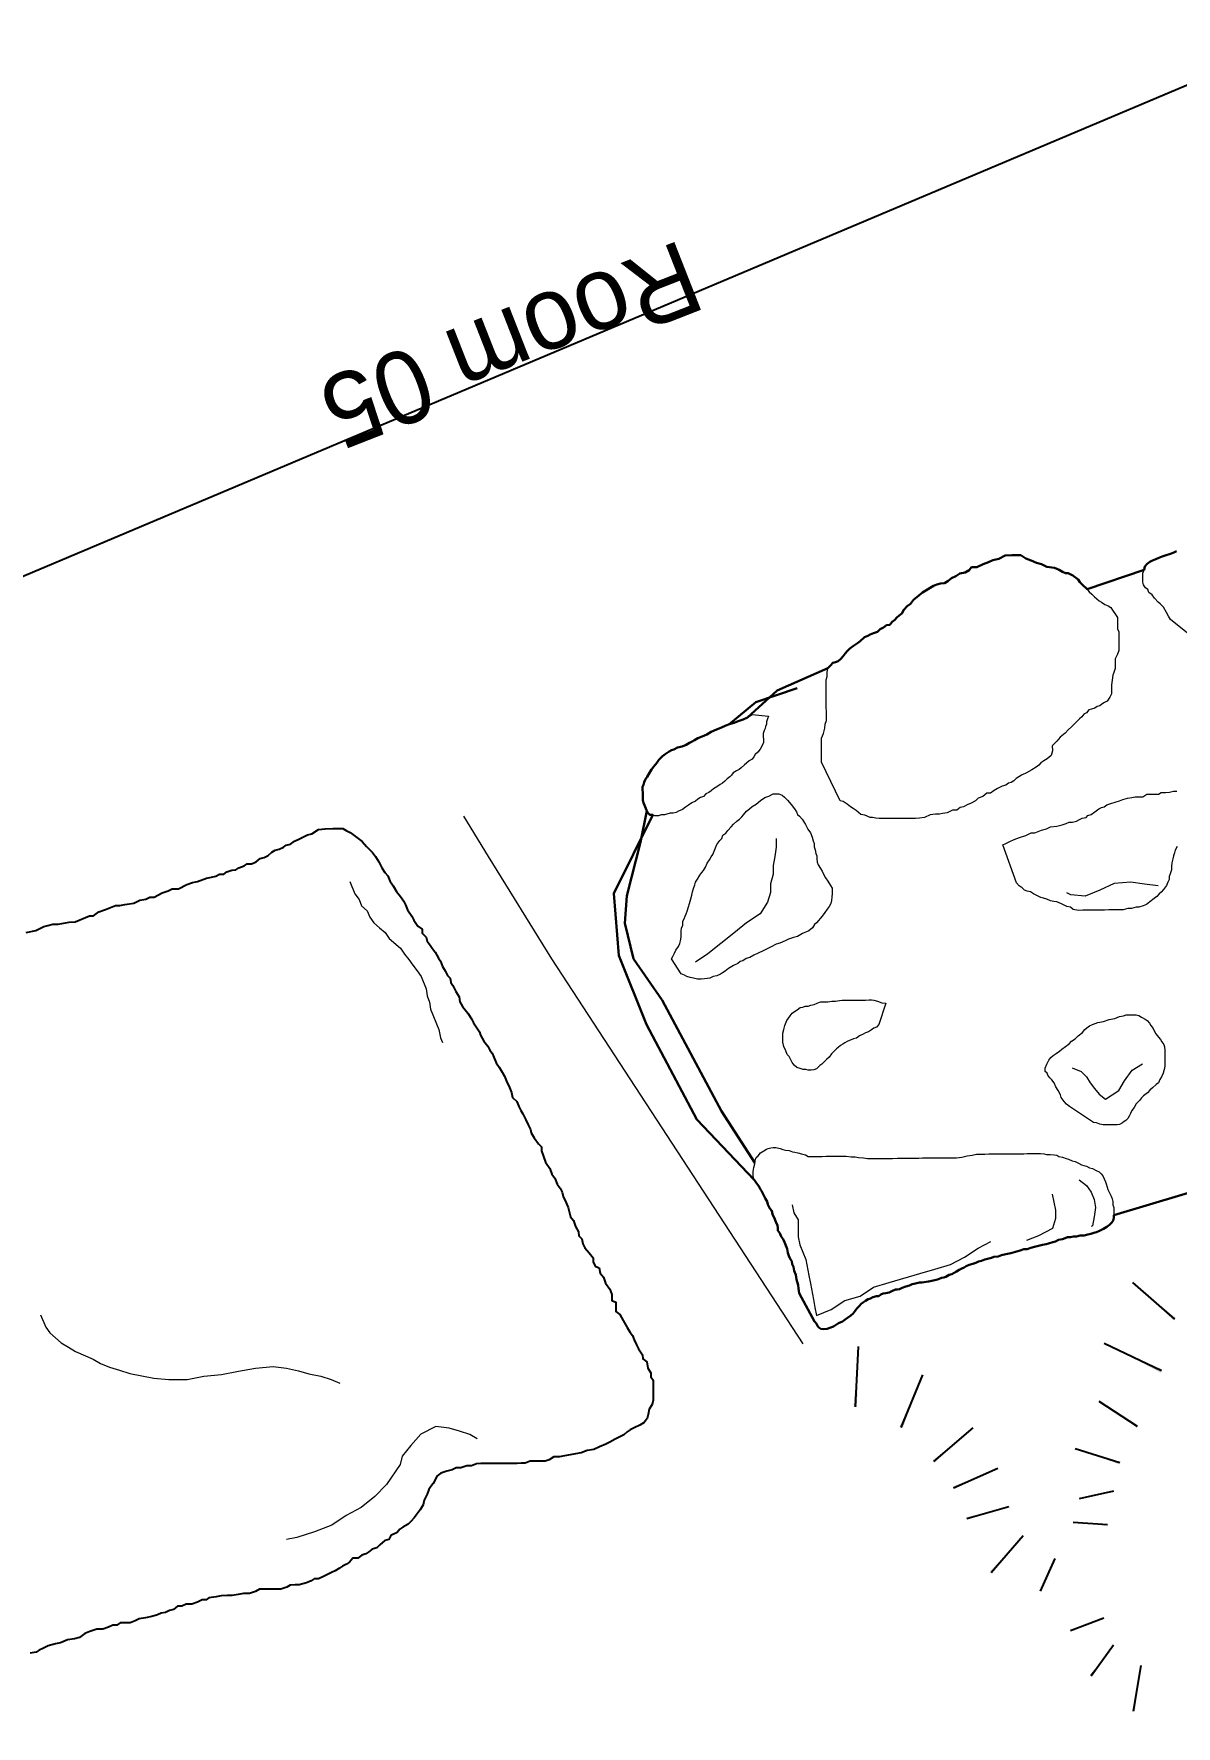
# Model space of a CAD drawing. Header units: millimetres. Extents: x -3113 to 15022, y -19591 to 4665.
# Drawn here: x -323 to 618, y 1285 to 2680 of the extents above; entities that cross this region are included whole.
import ezdxf

# ---------------------------------------------------------------- set-up
doc = ezdxf.new("R2010")
doc.units = ezdxf.units.MM
doc.header["$XCLIPFRAME"] = 2
for name, color, linetype, lineweight in [('0A-anno', 6, 'Continuous', 13), ('0A-detail', 7, 'Continuous', 18), ('0A-detail-detail', 7, 'Continuous', 13), ('0A-hatchures', 4, 'Continuous', 25), ('0T-footprint', 251, 'Continuous', 30), ('0T-walltop', 7, 'Continuous', 30)]:
    doc.layers.add(name, color=color, linetype=linetype, lineweight=lineweight)
doc.styles.add('Annotative', font='Akzidenz-grotesk-roman.ttf')
picture_1 = doc.add_image_def('image1.tif', size_in_pixel=(6668, 8809))

# ---------------------------------------------------------------- blocks, each defined once
blk = doc.blocks.new('T5')
blk.add_line((0, -0.002), (1, -0.002))
at = {"linetype": 'Continuous'}
blk.add_solid([(0, -0.031), (0, 0.03), (0.638, -0.001)], dxfattribs=at)

msp = doc.modelspace()

# ---------------------------------------------------------------- linework, layer by layer
at = {"layer": '0A-detail'}
for points in [[(341.3, 2047.9), (326, 2079.8), (326, 2083), (326, 2085.6), (326, 2088.8), (325.9, 2092), (325.9, 2095.2), (325.9, 2097.4), (325.9, 2099.5), (327.6, 2103.3), (328.6, 2107.7), (329, 2110.9), (330, 2114), (330, 2117.3), (330, 2119.9), (330, 2122.1), (329.9, 2124.2), (329.9, 2127.9), (329.9, 2131.7), (329.8, 2134.9), (329.8, 2138.7), (329.8, 2142.4), (329.7, 2144.5), (329.7, 2147.7), (330.7, 2150.4), (330.7, 2153.6), (331.1, 2157.3), (333.3, 2159.5), (335.4, 2161.6), (337.6, 2162.2), (339.6, 2163), (341.8, 2164.9), (343.9, 2167.1), (345.5, 2169.2), (347.1, 2171.3), (349.4, 2173.3), (352.4, 2175.7), (355.5, 2177.9), (357.7, 2179.5), (361.5, 2182.8), (364.1, 2183.9), (366.2, 2184.9), (368.9, 2186), (372.1, 2187.2), (374.2, 2189.3), (377, 2190.8), (379.5, 2192.5), (382.2, 2193), (384.3, 2195.3), (386.4, 2196.9), (388.1, 2199), (390.1, 2200.6), (392.3, 2202.2), (393.8, 2205.4), (396.5, 2208.2), (399.2, 2210.3), (401.7, 2213.5), (406.1, 2217), (409.3, 2219.6), (411.9, 2221.1), (415.6, 2223.3), (418.2, 2225), (420.9, 2226.1), (424.1, 2227.1), (427.3, 2227.2), (430, 2228.8), (433.2, 2231.5), (436.8, 2233.1), (440.1, 2235.2), (444.3, 2235.9), (447.6, 2238), (449.7, 2240.3), (453.9, 2240.3), (459.3, 2242.8), (463.5, 2244.6), (467.2, 2246.2), (472, 2247.4), (477.4, 2250.1), (482.7, 2250.2), (487, 2250.2), (490.2, 2250.2), (494.5, 2247.6), (498.8, 2246), (503.1, 2243.9), (507.4, 2242.9), (511.7, 2240.8), (518.1, 2239.8), (521.8, 2238.2), (524.5, 2236.6), (527.2, 2235.6), (529.3, 2235.6), (533.2, 2233.5), (535.3, 2231.8), (537.5, 2230.4), (539, 2228.2), (541.4, 2225.7), (544.4, 2222.9), (546.6, 2220.2), (548.8, 2218.1), (550.9, 2216), (554.7, 2212.8), (556.8, 2211.7), (559.5, 2209.6), (562.3, 2208.6), (564.4, 2207.1), (565.8, 2204.9), (568.3, 2201.3), (569.8, 2199), (569.8, 2196.4), (569.8, 2192.1), (569.9, 2189.4), (571, 2187.3), (571, 2184.1), (571, 2180.4), (571.1, 2177.2), (571.1, 2171.8), (570, 2168.6), (568, 2164.8), (568, 2161), (568, 2156.8), (567, 2153.6), (566, 2151.5), (565.4, 2147.2), (565, 2143.4), (565, 2140.8), (565, 2138.1), (565, 2135.9), (563.7, 2133.3), (561.3, 2130.1), (559.2, 2128.9), (556.9, 2127.5), (555.5, 2126.2), (553.3, 2125.7), (551.2, 2124.1), (548.5, 2123.5), (546.4, 2122.9), (544.3, 2120.3), (542.2, 2119.2), (540.6, 2117), (538.5, 2115.4), (535.2, 2112.1), (532.1, 2108.9), (529.4, 2106.3), (526.8, 2103.6), (522.6, 2100.4), (519.9, 2097), (516.2, 2093.3), (516.3, 2089), (515.2, 2085.2), (512, 2082.5), (509.3, 2080.9), (506.7, 2079.3), (505.1, 2077.2), (502.9, 2075.6), (499.3, 2073.5), (495, 2071), (490.7, 2068.9), (486.5, 2066.3), (484.4, 2064.2), (482.3, 2063), (480.2, 2062.4), (478, 2060.8), (474.8, 2059.8), (471, 2058), (468.4, 2056.5), (465.3, 2054.3), (462.1, 2054.3), (458.8, 2051.5), (455.1, 2050), (452.8, 2047.8), (449.3, 2046), (446.1, 2044.5), (442.9, 2042.9), (440.2, 2042.4), (437.6, 2040.1), (433.8, 2040.1), (431.7, 2039.1), (429.5, 2038), (425.8, 2037.3), (423.1, 2036.8), (419.9, 2036.8), (415.6, 2036.2), (410.9, 2034), (406.7, 2033.5), (403.5, 2033.4), (400.8, 2033.4), (396, 2033.4), (391.7, 2033.3), (388.5, 2033.3), (386.4, 2033.3), (382.6, 2033.2), (379.4, 2033.2), (377.3, 2033.2), (373.5, 2033.2), (370.8, 2033.6), (368.1, 2034.2), (366, 2034.2), (361.7, 2036), (358.5, 2036.6), (354.6, 2039.8), (352.1, 2041.6), (349.9, 2043), (347.1, 2045.2), (343.9, 2047.3)], [(268.8, 2119), (282.3, 2117.7), (281.4, 2115.3), (280.7, 2112.9), (280.7, 2110.9), (279.9, 2109), (279.4, 2107.5), (278.7, 2105.7), (278, 2103.4), (278, 2100.6), (278.1, 2098.6), (278.1, 2095.8), (277.1, 2093.4), (275.4, 2090.3), (273.6, 2087.9), (271.4, 2086.1), (270.2, 2084.1), (268.7, 2082.3), (266.4, 2080.7), (264.2, 2078.9), (262.5, 2077.4), (259.8, 2075.1), (258.1, 2073.7), (255.8, 2072.6), (253.2, 2071), (251.9, 2068.9), (250.3, 2067.7), (248.3, 2065.9), (246.3, 2064.1), (244.5, 2062.3), (242.5, 2061.3), (239.7, 2059.3), (237, 2057.8), (234.9, 2056), (233, 2054.7), (230.6, 2053.5), (228.6, 2051.5), (226.1, 2050.5), (224.1, 2049.1), (222, 2047.7), (219, 2046.1), (216.3, 2044.2), (213.9, 2042.5), (211.4, 2040.7), (208.2, 2039.3), (206.1, 2038.3), (203.7, 2037.7), (201.3, 2037.7), (196.7, 2036.3), (193.8, 2036.2), (191.5, 2035.5), (188.6, 2035.5), (186.9, 2036.2), (184.5, 2036.3), (182.6, 2038.1), (181.1, 2041.5), (180, 2044.3), (179.3, 2046.3), (178.6, 2048.4), (178.6, 2051.6), (178.6, 2054.6), (178.5, 2056.9), (178.5, 2059.3), (179.2, 2061), (179.9, 2063.3), (180.9, 2065.8), (182.3, 2067.6), (184.1, 2071), (185.8, 2073.8), (187.8, 2076.2), (190.2, 2079.1), (192, 2081.7), (194.8, 2084.6), (197, 2086.4), (200.3, 2088.5), (202.2, 2089.7), (204.2, 2090.1), (207.4, 2091.8), (211.1, 2092.7), (214.5, 2094.1), (217.2, 2095.7), (219.3, 2096.7), (221.3, 2097.9), (224.1, 2099.4), (227.6, 2101), (231.5, 2102.6), (234.9, 2104.6), (239.3, 2106.7), (243.1, 2108.1), (247.2, 2109.9), (250.2, 2110.9), (254, 2112.1), (257.4, 2113.4), (261.5, 2114.8), (264.9, 2116.6)], [(210.3, 1905.3), (202.4, 1917.5), (203.4, 1919.6), (204.7, 1922.4), (205.9, 1924.7), (208, 1927.9), (209.2, 1930.3), (209.8, 1932.4), (210.4, 1935.4), (210.4, 1937.8), (210.4, 1940.6), (210.7, 1942.9), (211.7, 1945.4), (211.7, 1948.8), (212.7, 1950.5), (213.7, 1952.9), (214.4, 1954.6), (215.2, 1957), (216.4, 1960.4), (217.1, 1963.2), (218.3, 1967.2), (219, 1970.1), (219.7, 1972.8), (220.4, 1975.6), (221.7, 1978.6), (222, 1980.7), (223.7, 1983.4), (225.7, 1986.5), (227.4, 1988.9), (228.6, 1990.4), (230.3, 1993.3), (231.8, 1996.4), (233.7, 1999.1), (235.1, 2001.7), (236.5, 2003.7), (237.4, 2006.5), (238.6, 2009.2), (239.6, 2011.9), (242.2, 2015.1), (243.9, 2016.8), (244.6, 2019.6), (247, 2021.2), (248.9, 2023.3), (251.5, 2026.5), (253.4, 2028.6), (256.2, 2031.1), (258.5, 2032.7), (260.2, 2034.7), (261.8, 2036.4), (264.2, 2039.2), (266.6, 2041.2), (268.7, 2043.3), (272, 2045.1), (275.8, 2048.2), (279.2, 2050.7), (282.6, 2051.7), (286.1, 2053.5), (288.4, 2053.5), (290.8, 2053.5), (293.6, 2052.4), (295.6, 2050.9), (298, 2048.4), (301.1, 2044.7), (303.6, 2041.3), (305.3, 2038.9), (306.2, 2036.7), (307.7, 2035.2), (310, 2032.8), (312.9, 2028.4), (314.6, 2024.6), (316.8, 2021.5), (318.3, 2017.8), (319.2, 2014.8), (319.9, 2012.7), (320, 2010), (320.7, 2007.5), (321.4, 2004.5), (322, 2002.5), (322.1, 2000.2), (322.4, 1997.3), (323.3, 1995), (325.1, 1992.2), (326.5, 1989.8), (327.9, 1986.9), (329.3, 1984.3), (331.1, 1981.7), (333.5, 1978.2), (334.7, 1975.9), (334.7, 1973.8), (334.7, 1971.4), (334.5, 1968.4), (334.1, 1965.6), (333.7, 1963.2), (332.2, 1960.8), (330.5, 1958.7), (328.8, 1955.9), (326.5, 1952.9), (324.9, 1950.8), (323.5, 1949.1), (321.9, 1947.4), (320.1, 1946), (318.5, 1943.3), (315.4, 1940.8), (310.3, 1938.4), (306.2, 1935.9), (302.8, 1935.2), (298.8, 1933.9), (296.1, 1932.5), (291.6, 1930.6), (288.5, 1929.7), (284.4, 1927.5), (281.7, 1926.1), (277.9, 1924.1), (273.9, 1922.3), (270.1, 1920.6), (267, 1918.8), (264, 1917.8), (261.2, 1916), (258.8, 1915.3), (257.1, 1913.9), (253.5, 1912.2), (249.3, 1909.7), (246.5, 1907.4), (244.3, 1906), (242.7, 1905.1), (239.8, 1903.7), (236.7, 1903), (234, 1901.8), (231.6, 1901.4), (229.5, 1901.1), (226.8, 1901), (223.7, 1901), (220.6, 1901.7), (217.6, 1902.3), (215, 1903.2), (213, 1904.1)], [(315, 1825.8), (313, 1826.5), (310.9, 1826.5), (308.4, 1827.2), (305.5, 1828.1), (303.3, 1829.9), (301.9, 1832.2), (300.3, 1834.9), (299.2, 1837), (297.8, 1838.7), (296.7, 1841.7), (295, 1845.5), (294, 1848.9), (294, 1851.3), (294, 1853.7), (294, 1856.4), (294.8, 1859.5), (295.8, 1862.8), (297.3, 1866.8), (298.9, 1868.8), (300.2, 1870.7), (301.7, 1872.8), (303.7, 1874.3), (305.8, 1875.7), (308.4, 1877.4), (310.5, 1877.9), (312.6, 1878.5), (315, 1878.5), (317.3, 1879.4), (320, 1880), (322.4, 1881), (325.2, 1882.1), (328.2, 1882.1), (331.3, 1882.2), (334.4, 1882.8), (337.5, 1882.8), (340.8, 1883.2), (343, 1883.6), (345, 1883.6), (348.5, 1883.6), (351.9, 1883.7), (354.2, 1883.7), (356.9, 1883.7), (359.7, 1883.7), (362.1, 1883.7), (365.2, 1883.8), (367.2, 1883.8), (369, 1883.6), (372.2, 1882.7), (375.8, 1881.5), (378.9, 1881.2), (373.3, 1863.5), (371.2, 1861.4), (369.2, 1860.4), (367.1, 1859.2), (364.6, 1857.6), (362.1, 1856.7), (360.4, 1855.5), (357.2, 1854.1), (354.9, 1852.2), (352.4, 1851.8), (349.1, 1850.4), (347, 1849.4), (345.3, 1848.3), (343.6, 1847.4), (341.5, 1846.3), (339.6, 1844.5), (338.4, 1843.4), (336.5, 1841.6), (334.1, 1839.3), (332.4, 1836.6), (330.1, 1834.6), (327.9, 1832.6), (326.2, 1830.9), (324.6, 1829.7), (323.3, 1828.3), (321.9, 1826.9), (319.7, 1826.1), (317.5, 1825.8)], [(550.1, 1782.8), (530.4, 1796), (527.8, 1797.8), (525.9, 1800), (523.6, 1803.4), (523, 1805.5), (520.9, 1809.1), (519.1, 1812.2), (517.6, 1815.4), (515.8, 1817.9), (514.2, 1819.6), (512.6, 1821.8), (511.9, 1823.5), (510.4, 1824.9), (510.4, 1827.6), (511.6, 1830.9), (513.3, 1834.2), (515.1, 1836.3), (517, 1837.9), (519.5, 1839.7), (522, 1841.4), (524, 1843.1), (527.2, 1845.5), (530.1, 1847.7), (532.1, 1849.7), (534.9, 1851.8), (537.6, 1854.1), (541, 1857), (543, 1859.4), (544.7, 1860.8), (546.9, 1862.4), (549.4, 1863.5), (553.7, 1865.2), (558.4, 1866), (563.1, 1867.5), (567.6, 1868.5), (571.6, 1870.2), (575, 1870.7), (577.1, 1871.4), (579.5, 1871.4), (582.6, 1871.4), (585.3, 1871.5), (587.4, 1870.8), (589.7, 1869.6), (592.6, 1868), (594.3, 1866.8), (596.4, 1864.7), (597.3, 1862.6), (599.4, 1860.2), (600.1, 1858.2), (601.5, 1855.8), (603.8, 1853.1), (605.4, 1851.1), (606.5, 1849.1), (608.2, 1847), (608.7, 1845), (608.9, 1842.2), (608.9, 1839.8), (608.9, 1837.4), (609, 1835.4), (609, 1833.3), (609, 1831.3), (609, 1829.2), (608.5, 1826.5), (607.7, 1823.5), (606.1, 1820.3), (604.8, 1818.2), (603.6, 1815.4), (601.7, 1814.1), (598.7, 1811.3), (596.7, 1809.3), (594.6, 1807.2), (591.4, 1804.6), (589.6, 1803), (588.1, 1801), (585.3, 1798), (583.6, 1795.1), (581.7, 1792.7), (580.6, 1790.2), (579.5, 1787.9), (578.4, 1786), (576.8, 1784.5), (575.4, 1783.6), (574.1, 1782.4), (571.7, 1781.1), (569.7, 1780.9), (567.3, 1780.9), (564.2, 1780.9), (560.8, 1780.8), (558.1, 1780.8), (555.3, 1781.5), (552.6, 1782.4)], [(320.1, 1618.6), (307.5, 1642), (306.9, 1645.8), (306.8, 1648.8), (306.1, 1650.6), (305.4, 1653.3), (304.9, 1657.2), (303.4, 1660.6), (302.9, 1663.9), (301.9, 1665.9), (301.4, 1668.4), (300.2, 1670.4), (299, 1672.8), (298.2, 1675.4), (297.7, 1678.6), (296.5, 1681.3), (295.5, 1684), (294.4, 1686.7), (292.8, 1688.8), (291.6, 1691.5), (289.9, 1693.6), (289.9, 1695.6), (289.6, 1698), (288.6, 1700), (287.4, 1703.2), (285.7, 1707.3), (285.1, 1709.9), (283.3, 1711.9), (281.7, 1715.2), (281.1, 1717.7), (279.8, 1719.8), (278.1, 1723.1), (276.6, 1726.3), (275.3, 1728), (274.4, 1730.3), (272.5, 1732.7), (271.2, 1734.4), (270, 1736.8), (269.7, 1739.2), (269.7, 1742.3), (270.2, 1745.7), (271, 1748.8), (271.3, 1751.8), (272, 1753.9), (273.7, 1755.3), (275.8, 1757.7), (278.4, 1759.5), (280.6, 1760.7), (282.1, 1761.2), (284.2, 1761.9), (286.2, 1762), (288.3, 1762), (291.9, 1761.3), (294.1, 1760.6), (296.2, 1760), (299.2, 1759.7), (302, 1758.7), (304, 1758.3), (306.4, 1757.8), (309.6, 1757), (312.7, 1756.1), (315.1, 1754.7), (318.7, 1754.8), (323, 1754.8), (326.4, 1754.8), (329.8, 1754.9), (333.2, 1754.9), (336.3, 1754.9), (340.1, 1754.9), (343.5, 1755), (346.2, 1755), (350.3, 1754.5), (353.8, 1754.4), (356.5, 1754), (360.6, 1753.7), (364, 1753.1), (369.5, 1753.1), (372.2, 1753.1), (375.3, 1753.2), (380.4, 1753.2), (384.6, 1753.2), (388.7, 1753.3), (393.4, 1753.3), (397.9, 1753.4), (402.3, 1753.4), (406.1, 1753.4), (409.2, 1753.5), (411.2, 1753.5), (414, 1753.5), (416.3, 1753.5), (419.1, 1753.6), (422.7, 1753.6), (425.6, 1753.6), (428.3, 1753.6), (430.7, 1753.7), (433.8, 1753.7), (437.2, 1753.7), (441.7, 1754.1), (446.1, 1755.2), (450.2, 1755.9), (453.6, 1756.7), (456.4, 1756.7), (460.5, 1756.7), (463.9, 1756.8), (467.7, 1756.8), (471, 1756.8), (475.2, 1756.9), (478.3, 1756.9), (481, 1756.9), (484.1, 1756.9), (488.6, 1757), (492.7, 1757), (495.4, 1757.1), (498.5, 1757.1), (502.2, 1757.1), (506.4, 1757.1), (509.4, 1756.8), (511.5, 1756.5), (514.5, 1756.5), (517.6, 1756.2), (520, 1755.9), (521.7, 1754.8), (524.6, 1754.3), (527.5, 1753.2), (529.6, 1752.6), (532.7, 1751.2), (535.1, 1750.5), (537.8, 1749.2), (540.2, 1747.9), (542.2, 1747.4), (544.4, 1746.8), (546.8, 1745.5), (549.2, 1744.8), (552.4, 1743.3), (554.7, 1742.1), (556.4, 1740.5), (557.8, 1738.7), (558.9, 1736.3), (559.9, 1733.9), (560.6, 1732.3), (561.5, 1729.5), (562, 1727.6), (562.8, 1726), (564.8, 1722.1), (565.5, 1719.7), (566.2, 1717.6), (566.2, 1714.9), (567, 1712.8), (567, 1709.8), (567, 1706.4), (566.8, 1704.3), (566.4, 1701.9), (565.3, 1700.2), (563.3, 1698.4), (561.2, 1696.7), (558.5, 1695.1), (555.1, 1693.4), (552.7, 1692.4), (550.4, 1691.8), (548, 1691.1), (545.6, 1690.4), (542.5, 1689.7), (539.1, 1689.6), (536, 1688.9), (533.6, 1688.9), (531.2, 1688.3), (528.8, 1688.3), (526.8, 1687.5), (524.5, 1686.6), (521.3, 1686.1), (518.9, 1684.7), (516.5, 1684), (513.1, 1683.1), (511.1, 1682.6), (508, 1681.9), (504.9, 1681.1), (501.6, 1680.4), (498.5, 1679.4), (495.4, 1678.3), (492.7, 1678.3), (489.6, 1677.2), (485.8, 1676.2), (482.1, 1675.1), (477.8, 1674.1), (474.2, 1673.4), (471.5, 1672.2), (468, 1671.9), (466, 1671.2), (463.9, 1670.6), (460.5, 1669.8), (457.9, 1668.7), (455.3, 1668.2), (453.1, 1667), (450.7, 1666.2), (447.6, 1665.4), (445.2, 1664.2), (443.5, 1663.3), (441.5, 1662.4), (439.4, 1661.4), (437.2, 1660), (435.3, 1658.9), (433.4, 1657.8), (431.3, 1657.1), (428.4, 1655.6), (426.8, 1655.1), (424.9, 1654.6), (422.4, 1653.7), (420.4, 1653), (416.9, 1652.3), (414.2, 1651.6), (412.1, 1651.4), (409, 1650.9), (406.7, 1650.8), (403.5, 1650.1), (400.8, 1649.4), (398.5, 1648.3), (395.4, 1647.6), (392.4, 1646.6), (390.3, 1645.5), (388.6, 1645.2), (386.9, 1645), (383.8, 1643.8), (381.6, 1642.6), (379, 1642.2), (376.7, 1641.7), (374.9, 1641), (373.2, 1639.7), (371.2, 1639.5), (368.4, 1638.9), (366.4, 1637.7), (364.3, 1637.1), (362.2, 1635.8), (360.6, 1634.7), (358.6, 1633.3), (356.9, 1631.4), (355.2, 1629.5), (353.7, 1627.6), (352.1, 1625.2), (350.2, 1623.6), (347.4, 1621.8), (345.4, 1620.5), (343.3, 1618.8), (340.1, 1617.3), (335.8, 1614.6), (332.8, 1613.5), (330.7, 1612.6), (328, 1612.5), (325.5, 1612.6), (323.9, 1613.8), (322.6, 1615.2), (321.6, 1617.4)]]:
    msp.add_lwpolyline(points, close=True, dxfattribs=at)
for points in [[(640, 2176.2), (613.7, 2197.3), (612, 2200), (610.4, 2203.1), (607.9, 2207.5), (605, 2210.1), (603.4, 2211.6), (600.3, 2214.8), (598.5, 2217.5), (595.8, 2219.6), (594.9, 2222), (593.1, 2223.4), (591.3, 2225.8), (590.9, 2228.1), (590.9, 2231.3), (590.9, 2233.4), (590.8, 2235.6), (591.9, 2238.3), (592.4, 2240.9), (594.4, 2243.3), (596.7, 2244.8), (598.7, 2245.8), (601.4, 2246.9), (604, 2248.1), (606.8, 2249.2), (610, 2250.2), (613.7, 2251.3), (616.4, 2252.5), (618.5, 2253.5)], [(619.1, 2010.3), (617.5, 2007.1), (616.9, 2004.9), (616.1, 2002.6), (615.5, 2000), (614.8, 1996.8), (614.4, 1993.6), (614.4, 1990.9), (613.4, 1987.7), (612.4, 1985.6), (612.4, 1982.9), (611.3, 1980.8), (610.3, 1978.1), (607.8, 1974.7), (606, 1972.7), (604.4, 1971.1), (602.3, 1968.9), (600.2, 1967.3), (596.5, 1964.7), (593.8, 1962.4), (591.2, 1961.3), (587.4, 1960.3), (585.3, 1960.3), (581.6, 1959.1), (578.4, 1959.1), (574.6, 1958), (570.3, 1957.9), (567.1, 1957.9), (565, 1957.9), (562.8, 1957.9), (559.1, 1957.8), (554.8, 1957.8), (552.1, 1957.8), (548.4, 1957.7), (544.6, 1957.7), (541.4, 1957.7), (537.7, 1957.6), (533.4, 1958.3), (531.3, 1960.3), (528.1, 1960.8), (523.8, 1962.9), (520, 1964.5), (517.4, 1965), (514.7, 1965.4), (511.7, 1966.7), (508.9, 1967.6), (506.7, 1968.1), (503.4, 1969.8), (500.7, 1971.2), (498.1, 1972.8), (495.4, 1973.4), (493.2, 1974.3), (491.3, 1976.1), (488.8, 1977.9), (486.7, 1980.2), (475.3, 2011.7), (477.9, 2012.7), (481.1, 2014.3), (484.8, 2016), (489.1, 2017.6), (494.5, 2019.4), (498.7, 2021.5), (501.9, 2021.5), (507.2, 2023.7), (511.5, 2024.8), (514.6, 2026.4), (520, 2027), (524.3, 2028.1), (527.5, 2029.3), (530.1, 2030.3), (532.8, 2030.3), (536.1, 2031), (538.7, 2032.6), (540.8, 2033.7), (544, 2034.2), (545.6, 2035.8), (548.1, 2036.5), (551.3, 2038.7), (554.6, 2041.2), (556.8, 2042.3), (558.9, 2042.8), (561, 2044.5), (564.3, 2045.6), (567.9, 2046.7), (571.6, 2047.9), (574.3, 2048.9), (578.1, 2050), (581.8, 2050.7), (584.5, 2051.2), (587.2, 2051.2), (590.9, 2051.2), (594.1, 2053.4), (596.8, 2053.4), (599.4, 2053.4), (601.6, 2053.4), (603.7, 2053.4), (605.8, 2054.6), (609.6, 2054.6), (612.8, 2054.9), (616, 2055.7), (618.7, 2055.7)], [(310.9, 1600.2), (103.7, 1917.5), (51.6, 2001.9), (31.2, 2035.2)]]:
    msp.add_lwpolyline(points, dxfattribs=at)
at = {"layer": '0A-detail', "lineweight": 25}
msp.add_lwpolyline([(-329.6, 1939.2), (-321.6, 1941), (-318.4, 1942.7), (-315, 1944.3), (-311.7, 1945.2), (-307.5, 1946.1), (-303.3, 1946.1), (-294.1, 1947.9), (-289.1, 1948), (-277.4, 1953.1), (-274.1, 1953.1), (-269.6, 1956.4), (-264.1, 1958.2), (-260, 1959.9), (-255.8, 1961.6), (-252.4, 1961.6), (-248.3, 1962.4), (-240.7, 1963.4), (-235.8, 1965.9), (-230.8, 1966.8), (-227.5, 1968.5), (-224.1, 1968.5), (-217.5, 1972), (-212.5, 1973.7), (-209.1, 1975.4), (-204.1, 1975.4), (-197.1, 1978.8), (-192.5, 1980.5), (-188.4, 1981.4), (-180.8, 1984), (-176.7, 1984.9), (-173.3, 1985.7), (-170.1, 1987.4), (-166.7, 1987.5), (-164.2, 1989.2), (-160.1, 1990.8), (-156.7, 1990.9), (-154.2, 1992.6), (-150, 1994.3), (-147.5, 1995.9), (-143.8, 1996), (-140, 1997.7), (-136.8, 2000.2), (-133.4, 2001.2), (-130.1, 2002.8), (-127, 2005.6), (-124.2, 2007.1), (-120.9, 2007.9), (-117.5, 2009.6), (-115.2, 2011.3), (-111.8, 2012.2), (-108.5, 2014.7), (-104.3, 2016.4), (-100.9, 2018.2), (-97.6, 2019.8), (-94.2, 2020.6), (-88.5, 2024.1), (-83.1, 2024.9), (-76.8, 2025), (-73.1, 2025), (-68.5, 2025.1), (-65.9, 2023.5), (-62.6, 2021.8), (-59.2, 2019.3), (-55.8, 2016.9), (-52.5, 2014.4), (-49.1, 2010.2), (-46.6, 2007.8), (-44, 2005.3), (-41.6, 2002), (-38.9, 1997.7), (-36.4, 1992.7), (-33.9, 1988.7), (-31.6, 1985.9), (-29.7, 1981.9), (-27.1, 1977.8), (-24.2, 1973.2), (-22, 1970.4), (-20.3, 1967.9), (-18.6, 1965.4), (-16.9, 1962.1), (-15.2, 1957.9), (-11.8, 1952.9), (-10.1, 1949.6), (-8.4, 1947.1), (-6.8, 1944.6), (-3.3, 1942.1), (-3.3, 1938.8), (0, 1935.5), (0.9, 1932.2), (3.4, 1928.9), (5.1, 1926.3), (7.6, 1923), (10.2, 1918.1), (11.9, 1915.6), (13.6, 1911.4), (15.9, 1907.8), (17.8, 1903.9), (19.8, 1901.8), (20.5, 1898.1), (22.1, 1895.6), (24.6, 1890.6), (27.2, 1886.4), (28, 1882.2), (30, 1878.4), (32.3, 1875.7), (34.6, 1872.9), (37.4, 1868.1), (39.1, 1864.8), (40.8, 1862.3), (42.5, 1859.9), (44.1, 1857.4), (44.8, 1854.6), (47.6, 1849.9), (50.9, 1845.7), (52.7, 1842.4), (54.4, 1839.9), (56, 1836.6), (57.8, 1832), (60.3, 1828.3), (62.8, 1824.1), (64.6, 1820.9), (66.3, 1816.7), (68.7, 1811.6), (70.5, 1807.5), (71.4, 1803.3), (74.8, 1800), (76.5, 1795.9), (78.2, 1792.6), (79.8, 1790), (82.4, 1785), (84.1, 1780.8), (86.1, 1777), (86.7, 1774.3), (89.2, 1770.1), (92.6, 1765.1), (95.2, 1762.6), (95.2, 1759.3), (96.9, 1754.6), (98.6, 1750.1), (102, 1744.7), (103.7, 1740.1), (106.2, 1736.8), (108, 1731.8), (110.5, 1728.5), (112.2, 1725.2), (113.1, 1721.8), (115.6, 1716.4), (117.3, 1712.7), (119, 1705.1), (121.5, 1701.9), (123.3, 1696.9), (125.8, 1692.7), (125.9, 1689.4), (128.4, 1686.9), (129.3, 1682.7), (130.9, 1679.4), (134.4, 1675.3), (137.7, 1671.1), (137.8, 1667.8), (139.5, 1664.4), (142.8, 1662.9), (143.6, 1658.7), (146.3, 1655.3), (147.9, 1650.3), (151.4, 1645.3), (153.1, 1641.1), (153.1, 1636.1), (156.5, 1634.6), (156.5, 1631.2), (156.5, 1627), (159.8, 1624.5), (162.4, 1619.5), (165.8, 1613.7), (168.4, 1609.6), (170.1, 1607.1), (171.7, 1603.7), (173.5, 1599.6), (175.2, 1596.2), (176.8, 1593.8), (178.5, 1591.3), (178.6, 1588), (182, 1585.5), (182.8, 1580.4), (185.4, 1576.3), (185.4, 1573), (187.1, 1570.5), (187.2, 1565.9), (187.2, 1562.2), (187.2, 1558.4), (187.3, 1553.8), (186.4, 1550.4), (184, 1546.6), (183.2, 1542), (182.4, 1538.7), (179.7, 1535.6), (176.1, 1533.3), (171.6, 1531.1), (168.2, 1529.4), (165.8, 1527.8), (163, 1525.4), (159.1, 1523.4), (155.8, 1521.8), (151.6, 1519.2), (148.3, 1517.5), (143, 1515.3), (138.4, 1513.2), (132.9, 1512.4), (127.9, 1510.6), (123.3, 1509.8), (118.7, 1508.9), (114.1, 1508), (110, 1507.2), (105.3, 1507.1), (101.6, 1504.6), (98.3, 1503.7), (94.9, 1503.7), (90.3, 1503.7), (85.8, 1503.6), (81.7, 1501.9), (78.3, 1501.9), (75, 1501.8), (71.6, 1501.8), (66.6, 1501.8), (63.3, 1501.7), (59.9, 1501.7), (55.8, 1501.7), (51.6, 1501.6), (45.3, 1501.6), (41.6, 1501.5), (37.4, 1499.8), (33.6, 1499.8), (28.6, 1498.1), (24.9, 1498.1), (21.5, 1496.4), (17.3, 1495.4), (12.3, 1493.7), (9, 1491.2), (7.4, 1487.8), (5.8, 1485.3), (4.1, 1482.8), (2.4, 1480.3), (0.9, 1476.5), (-1.4, 1471.6), (-2.4, 1467.7), (-4.9, 1463.5), (-7.4, 1460.1), (-9.8, 1456.8), (-12.3, 1454.2), (-14.8, 1451.7), (-19, 1449.2), (-21.5, 1447.5), (-23.9, 1444.9), (-28.9, 1442.4), (-30.6, 1439.1), (-33.9, 1438.1), (-38, 1434.8), (-40.5, 1432.3), (-44.4, 1431.2), (-47.2, 1428.9), (-49.7, 1427.2), (-52.8, 1426.1), (-56.3, 1423.7), (-60.4, 1423.7), (-63, 1420.4), (-65.5, 1418.7), (-68.8, 1417), (-71.3, 1415.3), (-74.8, 1413.1), (-77.9, 1411.9), (-81.3, 1410.2), (-84.6, 1408.5), (-88.7, 1406.7), (-92.1, 1406.7), (-94.6, 1405.1), (-98.4, 1403.4), (-104.5, 1401.6), (-107.9, 1401.6), (-112, 1401.5), (-114.6, 1399.9), (-119.6, 1398.2), (-125.4, 1398.1), (-128.7, 1398.1), (-133.7, 1398), (-137.1, 1398), (-140.4, 1396.3), (-145.4, 1394.5), (-150.5, 1394.5), (-154.7, 1393.7), (-159.7, 1392.8), (-163.8, 1392.8), (-168.8, 1392.7), (-173, 1391.8), (-178.9, 1390.9), (-181.3, 1389.2), (-184.6, 1389.2), (-188.4, 1387.5), (-193, 1385.8), (-197.6, 1385.8), (-201.3, 1384), (-204.7, 1384), (-208, 1381.5), (-211.4, 1380.6), (-214.6, 1378.9), (-218.2, 1378.3), (-221.3, 1377.1), (-225.9, 1375.5), (-231.3, 1374.6), (-236.3, 1373.7), (-239.7, 1372), (-243.8, 1370.3), (-247.6, 1370.3), (-252.2, 1370.3), (-254.7, 1368.5), (-258, 1368.5), (-261.7, 1366.8), (-266.3, 1365.1), (-271.3, 1365.1), (-277.1, 1363.3), (-281.3, 1361.6), (-285.5, 1358.3), (-289.7, 1357.3), (-295.4, 1356.5), (-301.3, 1353.9), (-305.4, 1353.1), (-311.3, 1351.3), (-315.4, 1349.6), (-318.8, 1347.9), (-321.3, 1346.2), (-326.2, 1345.3)], dxfattribs=at)
at = {"layer": '0A-detail-detail'}
for points in [[(288.5, 2016.7), (288.6, 2009.6), (287.4, 2002.1), (286.2, 1994.5), (286.2, 1987.5), (283.8, 1979.4), (283.9, 1972.3), (281.5, 1964.3), (275.4, 1954.8), (264.2, 1947.4), (253.6, 1938.8), (242.9, 1930.2), (232.2, 1921.7), (222.2, 1914.8)], [(-62.8, 1981.4), (-58.6, 1971.1), (-55.2, 1966.5), (-53.2, 1961.3), (-48.5, 1957.2), (-46.4, 1952), (-43, 1947.4), (-38.3, 1943.3), (-33.7, 1939.2), (-30.3, 1934.5), (-20.9, 1926.3), (-17.6, 1921.6), (-14.2, 1917), (-10.8, 1912.4), (-7.4, 1907.7), (-4, 1903.1), (0.1, 1892.8), (0.9, 1887.1), (3, 1881.9), (3.8, 1876.2), (10.6, 1859.4), (12, 1852.5), (13.5, 1848.6)], [(603.5, 1977.7), (592.2, 1979.3), (581, 1980.9), (567.3, 1979.8), (555.5, 1974.1), (543.4, 1969.2), (531.4, 1970.5), (528.2, 1971.9)], [(532.6, 1827.9), (540.1, 1824.8), (544.5, 1820.4), (547.4, 1815.4), (551.1, 1810.7), (554.7, 1806), (559.9, 1801.9), (571.1, 1809.1), (575.8, 1817.2), (582, 1825.9), (590.5, 1831.1)], [(538.3, 1735.5), (544.4, 1730.9), (548.1, 1725.3), (550.6, 1719.3), (551.8, 1712.7), (550.6, 1705.1), (549.4, 1697.6), (548.2, 1697.1)], [(516.2, 1723.7), (517.4, 1717.2), (518.7, 1710.6), (518.7, 1703.5), (516.3, 1695.5), (504.7, 1689.3), (494.9, 1685.4)], [(301.8, 1714.8), (303.1, 1708.2), (306.8, 1702.6), (306.8, 1695.6), (306.8, 1688.5), (308.1, 1681.9), (313, 1669.8), (315.5, 1656.6), (316.8, 1650), (319.3, 1636.9), (320.5, 1630.3), (321.8, 1623.7), (333.9, 1628.7), (345.1, 1636), (357.7, 1639.7), (368.9, 1647.1), (381.6, 1650.8), (406.9, 1658.2), (419.5, 1661.9), (432.2, 1665.6), (443.8, 1671.8), (455, 1679.1), (465.5, 1684.8)], [(-317.6, 1624.3), (-313.4, 1614), (-310, 1609.4), (-305.4, 1605.2), (-300.7, 1601.1), (-294.7, 1597.5), (-288.8, 1593.9), (-274.3, 1587.8), (-268.3, 1584.2), (-261, 1581.1), (-252.5, 1578.6), (-244, 1576), (-224.3, 1572), (-211.9, 1571), (-196.9, 1571), (-183, 1573.7), (-168.5, 1575), (-154.5, 1577.7), (-140.6, 1580.3), (-126.1, 1581.7), (-115, 1580.2), (-105.2, 1578.1), (-96.6, 1575.6), (-86.8, 1573.6), (-78.3, 1571), (-71, 1567.9)], [(42.2, 1522.1), (36.2, 1525.7), (27.6, 1528.3), (19.1, 1530.8), (8, 1532.3), (-4.4, 1525.8), (-12.6, 1516.5), (-19.6, 1507.7), (-21.3, 1500.9), (-32.6, 1484.3), (-42.2, 1474.5), (-53.5, 1465.4), (-65.9, 1458.9), (-77.7, 1451), (-91.9, 1445.3), (-106.6, 1440.8), (-114.9, 1439)]]:
    msp.add_lwpolyline(points, dxfattribs=at)
at = {"layer": '0T-footprint'}
for points in [[(249.7, 2110.8), (271.9, 2129.3), (305.9, 2140.6)], [(271.1, 1749.4), (243.6, 1792), (194.7, 1883.6), (170.9, 1917.7), (163.8, 1947), (165.5, 1969.6), (176.9, 2013.8), (181.9, 2039.6)]]:
    msp.add_lwpolyline(points, dxfattribs=at)
at = {"layer": '0T-walltop'}
msp.add_lwpolyline([(652.4, 1732), (567, 1706.4), (566.8, 1704.3), (566.4, 1701.9), (565.3, 1700.2), (563.3, 1698.4), (561.2, 1696.7), (558.5, 1695.1), (555.1, 1693.4), (552.7, 1692.4), (550.4, 1691.8), (548, 1691.1), (545.6, 1690.4), (542.5, 1689.7), (539.1, 1689.6), (536, 1688.9), (533.6, 1688.9), (531.2, 1688.3), (528.8, 1688.3), (526.8, 1687.5), (524.5, 1686.6), (521.3, 1686.1), (518.9, 1684.7), (516.5, 1684), (513.1, 1683.1), (511.1, 1682.6), (508, 1681.9), (504.9, 1681.1), (501.6, 1680.4), (498.5, 1679.4), (495.4, 1678.3), (492.7, 1678.3), (489.6, 1677.2), (485.8, 1676.2), (482.1, 1675.1), (477.8, 1674.1), (474.2, 1673.4), (471.5, 1672.2), (468, 1671.9), (466, 1671.2), (463.9, 1670.6), (460.5, 1669.8), (457.9, 1668.7), (455.3, 1668.2), (453.1, 1667), (450.7, 1666.2), (447.6, 1665.4), (445.2, 1664.2), (443.5, 1663.3), (441.5, 1662.4), (439.4, 1661.4), (437.2, 1660), (435.3, 1658.9), (433.4, 1657.8), (431.3, 1657.1), (428.4, 1655.6), (426.8, 1655.1), (424.9, 1654.6), (422.4, 1653.7), (420.4, 1653), (416.9, 1652.3), (414.2, 1651.6), (412.1, 1651.4), (409, 1650.9), (406.7, 1650.8), (403.5, 1650.1), (400.8, 1649.4), (398.5, 1648.3), (395.4, 1647.6), (392.4, 1646.6), (390.3, 1645.5), (388.6, 1645.2), (386.9, 1645), (383.8, 1643.8), (381.6, 1642.6), (379, 1642.2), (376.7, 1641.7), (374.9, 1641), (373.2, 1639.7), (371.2, 1639.5), (368.4, 1638.9), (366.4, 1637.7), (364.3, 1637.1), (362.2, 1635.8), (360.6, 1634.7), (358.6, 1633.3), (356.9, 1631.4), (355.2, 1629.5), (353.7, 1627.6), (352.1, 1625.2), (350.2, 1623.6), (347.4, 1621.8), (345.4, 1620.5), (343.3, 1618.8), (340.1, 1617.3), (335.8, 1614.6), (332.8, 1613.5), (330.7, 1612.6), (328, 1612.5), (325.5, 1612.6), (323.9, 1613.8), (322.6, 1615.2), (321.6, 1617.4), (320.1, 1618.6), (307.5, 1642), (306.9, 1645.8), (306.8, 1648.8), (306.1, 1650.6), (305.4, 1653.3), (304.9, 1657.2), (303.4, 1660.6), (302.9, 1663.9), (301.9, 1665.9), (301.4, 1668.4), (300.2, 1670.4), (299, 1672.8), (298.2, 1675.4), (297.7, 1678.6), (296.5, 1681.3), (295.5, 1684), (294.4, 1686.7), (292.8, 1688.8), (291.6, 1691.5), (289.9, 1693.6), (289.9, 1695.6), (289.6, 1698), (288.6, 1700), (287.4, 1703.2), (285.7, 1707.3), (285.1, 1709.9), (283.3, 1711.9), (281.7, 1715.2), (281.1, 1717.7), (279.8, 1719.8), (278.1, 1723.1), (276.6, 1726.3), (275.3, 1728), (274.4, 1730.3), (272.5, 1732.7), (271.2, 1734.4), (270.6, 1735.6), (223.1, 1785.2), (181.6, 1863.4), (158.9, 1920.5), (154.7, 1971.6), (186.9, 2036.2), (184.5, 2036.3), (182.6, 2038.1), (181.1, 2041.5), (180, 2044.3), (179.3, 2046.3), (178.6, 2048.4), (178.6, 2051.6), (178.6, 2054.6), (178.5, 2056.9), (178.5, 2059.3), (179.2, 2061), (179.9, 2063.3), (180.9, 2065.8), (182.3, 2067.6), (184.1, 2071), (185.8, 2073.8), (187.8, 2076.2), (190.2, 2079.1), (192, 2081.7), (194.8, 2084.6), (197, 2086.4), (200.3, 2088.5), (202.2, 2089.7), (204.2, 2090.1), (207.4, 2091.8), (211.1, 2092.7), (214.5, 2094.1), (217.2, 2095.7), (219.3, 2096.7), (221.3, 2097.9), (224.1, 2099.4), (227.6, 2101), (231.5, 2102.6), (234.9, 2104.6), (239.3, 2106.7), (243.1, 2108.1), (247.2, 2109.9), (250.2, 2110.9), (254, 2112.1), (257.4, 2113.4), (261.5, 2114.8), (264.9, 2116.6), (289.5, 2138.7), (331.1, 2157.3), (333.3, 2159.5), (335.4, 2161.6), (337.6, 2162.2), (339.6, 2163), (341.8, 2164.9), (343.9, 2167.1), (345.5, 2169.2), (347.1, 2171.3), (349.4, 2173.3), (352.4, 2175.7), (355.5, 2177.9), (357.7, 2179.5), (361.5, 2182.8), (364.1, 2183.9), (366.2, 2184.9), (368.9, 2186), (372.1, 2187.2), (374.2, 2189.3), (377, 2190.8), (379.5, 2192.5), (382.2, 2193), (384.3, 2195.3), (386.4, 2196.9), (388.1, 2199), (390.1, 2200.6), (392.3, 2202.2), (393.8, 2205.4), (396.5, 2208.2), (399.2, 2210.3), (401.7, 2213.5), (406.1, 2217), (409.3, 2219.6), (411.9, 2221.1), (415.6, 2223.3), (418.2, 2225), (420.9, 2226.1), (424.1, 2227.1), (427.3, 2227.2), (430, 2228.8), (433.2, 2231.5), (436.8, 2233.1), (440.1, 2235.2), (444.3, 2235.9), (447.6, 2238), (449.7, 2240.3), (453.9, 2240.3), (459.3, 2242.8), (463.5, 2244.6), (467.2, 2246.2), (472, 2247.4), (477.4, 2250.1), (482.7, 2250.2), (487, 2250.2), (490.2, 2250.2), (494.5, 2247.6), (498.8, 2246), (503.1, 2243.9), (507.4, 2242.9), (511.7, 2240.8), (518.1, 2239.8), (521.8, 2238.2), (524.5, 2236.6), (527.2, 2235.6), (529.3, 2235.6), (533.2, 2233.5), (535.3, 2231.8), (537.5, 2230.4), (539, 2228.2), (541.4, 2225.7), (544.4, 2222.9), (545, 2222.2), (591.9, 2238.3), (592.4, 2240.9), (594.4, 2243.3), (596.7, 2244.8), (598.7, 2245.8), (601.4, 2246.9), (604, 2248.1), (606.8, 2249.2), (610, 2250.2), (613.7, 2251.3), (616.4, 2252.5), (618.5, 2253.5)], dxfattribs=at)

# ---------------------------------------------------------------- block references
at = {"layer": '0A-hatchures', "lineweight": 18}
for p, xscale, yscale, zscale, rotation in [((617.1, 1620.6), 46.05621790599497, 46.05621790599497, 46.05621790599497, 138.8010877499259), ((353.8, 1548.4), 49.917115437451, 49.917115437451, 49.917115437451, 87.19306601171604), ((606.2, 1577.9), 52.48721092988701, 52.48721092988701, 52.48721092988701, 154.3326674177349), ((391.6, 1531.4), 46.91971695371799, 46.91971695371799, 46.91971695371799, 67.89149703837421), ((586.4, 1532.1), 37.72578270545501, 37.72578270545501, 37.72578270545501, 146.8289918938149), ((418.5, 1503.5), 42.56456466102299, 42.56456466102299, 42.56456466102299, 40.67886434959648), ((571.7, 1502.1), 38.52928492624699, 38.52928492624699, 38.52928492624699, 162.4378167047664), ((434.7, 1481.7), 40.130521166617, 40.130521166617, 40.130521166617, 23.87410093799362), ((566.7, 1478.8), 29.024364238479, 29.024364238479, 29.024364238479, 192.4064550959147), ((445.8, 1456.5), 35.903326792993, 35.903326792993, 35.903326792993, 15.6704005151476), ((561.7, 1451.1), 28.489718344046, 28.489718344046, 28.489718344046, 176.0179477943556), ((465.7, 1411.9), 40.41785895918198, 40.41785895918198, 40.41785895918198, 49.15863983095532), ((506.4, 1396.5), 29.458808378549, 29.458808378549, 29.458808378549, 65.91611255426335), ((531.2, 1364.1), 29.25047010733399, 29.25047010733399, 29.25047010733399, 20.74375039199938), ((548.1, 1326.8), 31.48872695966399, 31.48872695966399, 31.48872695966399, 53.88127641612937), ((583.1, 1297.5), 38.095844096432, 38.095844096432, 38.095844096432, 80.69493449954217)]:
    msp.add_blockref('T5', p, dxfattribs=dict(at, xscale=xscale, yscale=yscale, zscale=zscale, rotation=rotation))

# ---------------------------------------------------------------- texts
at = {"layer": '0A-anno', "insert": (221.6, 2483.3), "char_height": 60, "width": 857188.759, "attachment_point": 4, "rotation": 201.4181, "style": 'Annotative'}
msp.add_mtext('Room 05', dxfattribs=at)

# ---------------------------------------------------------------- pictures from other files: only their frames are drawn
image = msp.add_image(picture_1, insert=(4548.8, 3178.5), size_in_units=(6667, 8807.6), rotation=-180)
image.set_boundary_path([(2179.18, 8808.5), (-0.5, 3859.02), (791.07, 3508.7), (-0.5, 1607.6), (-0.5, 1607.6), (3674.99, -0.5), (6667.5, 6386.38), (6667.5, 7108.85), (2641.04, 8808.5), (2179.18, 8808.5)])

doc.saveas('drawing.dxf')
